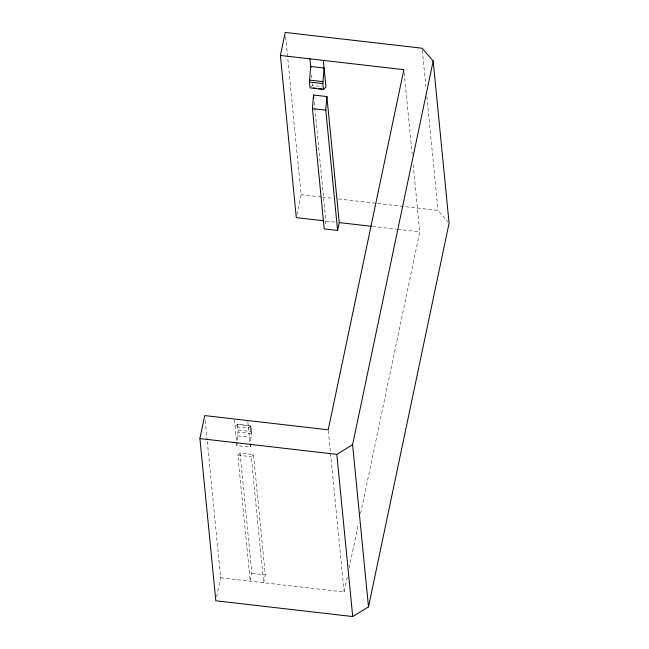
<?xml version="1.0" encoding="UTF-8"?>
<svg xmlns="http://www.w3.org/2000/svg" width="649" height="649" viewBox="0 0 649 649"><rect width="100%" height="100%" fill="white"/><g stroke="black" fill="none" stroke-linecap="round" stroke-linejoin="round"><path stroke-width="0.49" stroke-dasharray="3.25 2.43" d="M234.411 419.944L236.926 445.636L250.352 447.185L251.341 431.593L250.765 425.728L237.575 424.211L235.06 426.604L248.486 428.153L250.765 425.728L251.187 433.548L238.013 432.031L237.575 424.211M236.926 445.636L238.013 432.031M216.628 596.942L220.652 577.78L207.218 440.768M296.893 214.77L301.12 194.643L285.511 35.476M240.073 453.067L251.869 573.335L250.214 581.188L237.858 455.16L240.073 453.067L253.499 454.608L265.287 574.876L263.64 582.729L251.285 456.701L253.499 454.608M325.238 223.994L325.863 221.049L314.132 101.082M220.652 577.78L344.124 592.002L347.247 577.123M349.13 568.191L358.508 523.548M360.584 513.627L419.765 231.871L412.951 162.355M311.025 87.007L312.607 85.514L322.139 86.609M301.12 194.643L321.255 196.963M322.261 197.085L333.335 198.359M338.364 198.935L376.615 203.348M377.621 203.462L438.018 210.422L447.786 221.682M325.863 221.049L335.419 222.153M372.461 226.42L396.612 229.202M397.626 229.316L419.765 231.871M237.258 424.503L250.684 426.06L251.187 433.548M238.167 430.084L251.341 431.593M237.704 435.917L251.122 437.467M237.858 455.16L251.285 456.701M251.869 573.335L265.287 574.876M311.512 74.781L311.909 78.683M312.404 83.559L312.607 85.514M422.312 50.233L425.866 86.504M426.855 96.579L438.018 210.422M404.157 72.696L412.164 154.3M328.321 430.814L344.124 592.002M247.829 421.485L250.352 447.185M205.238 420.617L207.12 439.762"/><path stroke-width="0.97" d="M323.34 60.398L325.952 87.047L323.397 89.424L310.068 87.907L309.459 82.042L310.66 66.466L309.914 58.848L280.392 55.449L285.219 32.45L422.118 48.221L433.183 60.99L449.084 223.183L368.494 606.88L352.715 616.55L215.817 600.779L199.916 438.578L204.743 415.579L328.224 429.808L403.865 69.678L309.914 58.848M312.453 108.643L313.54 95.03L326.885 96.563L339.24 222.591L337.594 230.444L324.208 228.902L312.453 108.643L325.79 110.176L337.594 230.444M323.397 89.424L322.837 83.559L324.086 68.015L310.66 66.466L310.814 67.958M325.79 110.176L326.885 96.563M368.494 606.88L352.594 444.679L433.183 60.99M199.916 438.578L336.815 454.357L352.594 444.679M309.459 82.042L322.837 83.559M313.248 87.931L316.104 88.256M318.959 88.589L321.815 88.913M309.614 80.095L322.999 81.636M323.892 220.822L296.293 217.642L280.392 55.449M339.24 222.591L371.447 226.306M313.54 95.03L313.832 98.056M336.815 454.357L352.715 616.55"/></g></svg>
